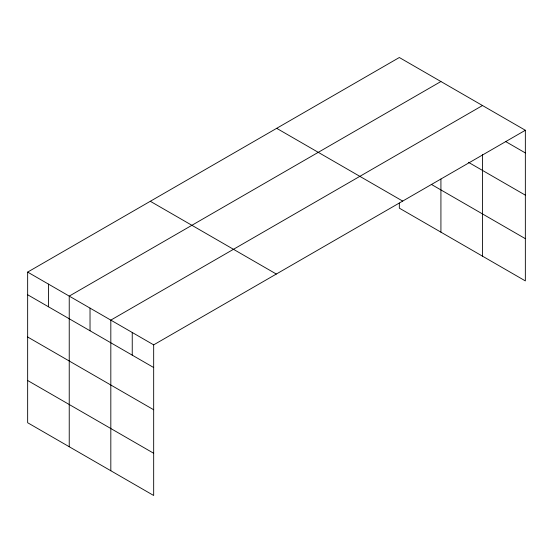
<?xml version="1.0" encoding="UTF-8"?>
<svg xmlns="http://www.w3.org/2000/svg" width="553" height="553" viewBox="0 0 553 553"><rect width="100%" height="100%" fill="white"/><g stroke="black" fill="none" stroke-linecap="round" stroke-linejoin="round"><path stroke-width="0.83" d="M525.35 130.266L153.672 344.858L153.672 495.488L27.65 422.734L27.65 272.097L399.328 57.512L525.35 130.266L525.35 280.903L399.328 208.142L399.328 203.075M440.921 81.519L69.236 296.111L69.236 446.741M482.506 105.533L110.821 320.118L110.821 470.755M505.407 141.416L525.35 152.932M468.391 162.278L525.35 195.161M431.264 184.349L525.35 238.675M276.68 128.324L402.695 201.085M150.305 201.285L276.32 274.039M27.65 272.097L153.672 344.858M27.65 294.763L153.672 367.524M27.65 336.998L153.672 409.752M27.65 380.505L153.672 453.26M482.506 154.377L482.506 256.163M440.921 179.048L440.921 232.156M132.243 332.484L132.243 355.157M90.028 308.111L90.028 330.784M48.443 284.104L48.443 306.77"/></g></svg>
